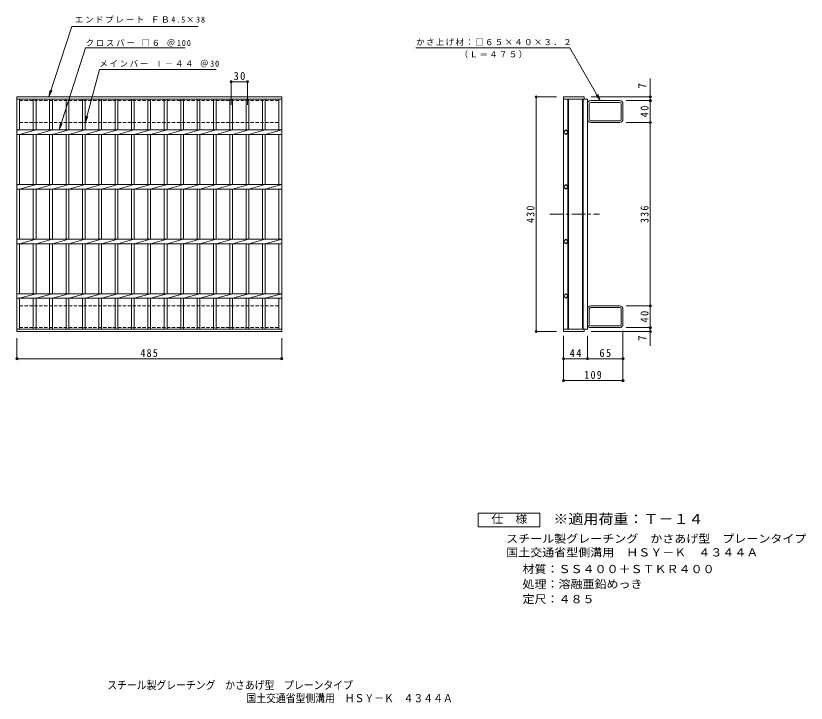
# Model space of a CAD drawing. Units: millimetres, scale not verified. Extents: x -596 to 851, y -688 to 572.
import ezdxf
from ezdxf.enums import TextEntityAlignment as Align

# ---------------------------------------------------------------- set-up
doc = ezdxf.new("R2010")
doc.units = ezdxf.units.MM
doc.header["$LTSCALE"] = 5
doc.header["$PDMODE"] = 32
doc.header["$PDSIZE"] = 4
doc.linetypes.add('CHAIN1', pattern=[8, 5, -1, 1, -1])
doc.linetypes.add('DASHED1', pattern=[1.8, 1.2, -0.6])
for name, color, linetype, lineweight in [('B-1', 2, 'Continuous', 9), ('B-2', 3, 'Continuous', 9), ('B-4', 7, 'Continuous', 9), ('B-5', 7, 'Continuous', 9), ('F-4_F-4ﾚｲﾔ', 2, 'Continuous', 9)]:
    doc.layers.add(name, color=color, linetype=linetype, lineweight=lineweight)
doc.layers.add('F-5_F-5ﾚｲﾔ', color=2, linetype='Continuous')
doc.styles.add('ＭＳ ゴシック', font='')
doc.styles.get('ＭＳ ゴシック').set_extended_font_data('MS Gothic')

msp = doc.modelspace()

# ---------------------------------------------------------------- linework, layer by layer
at = {"layer": 'B-1', "linetype": 'DASHED1'}
for p, q in [((-589.459, 416.119), (-114.459, 416.119)), ((-589.459, 376.119), (-589.459, 416.119)), ((-114.459, 416.119), (-114.459, 376.119)), ((-589.459, 376.119), (-114.459, 376.119)), ((-589.459, 40.119), (-589.459, 0.119)), ((-589.459, 40.119), (-114.459, 40.119)), ((-114.459, 0.119), (-114.459, 40.119)), ((-589.459, 0.119), (-114.459, 0.119))]:
    msp.add_line(p, q, dxfattribs=at)
at = {"layer": 'B-1'}
for p, q in [((450.72, 409.719), (450.72, 382.519)), ((453.92, 382.519), (453.92, 409.719)), ((509.32, 416.119), (457.12, 416.119)), ((509.32, 412.919), (457.12, 412.919)), ((512.52, 382.519), (512.52, 409.719)), ((515.72, 382.519), (515.72, 409.719)), ((457.12, 379.319), (509.32, 379.319)), ((509.32, 376.119), (457.12, 376.119)), ((450.72, 33.719), (450.72, 6.519)), ((453.92, 33.719), (453.92, 6.519)), ((509.32, 40.119), (457.12, 40.119)), ((457.12, 36.919), (509.32, 36.919)), ((512.52, 33.719), (512.52, 6.519)), ((515.72, 33.719), (515.72, 6.519)), ((509.32, 3.319), (457.12, 3.319)), ((509.32, 0.119), (457.12, 0.119))]:
    msp.add_line(p, q, dxfattribs=at)
for centre, radius, start, end in [((457.12, 409.719), 6.4, 90, 180), ((457.12, 409.719), 3.2, 90, 180), ((509.32, 409.719), 6.4, 0, 90), ((509.32, 409.719), 3.2, 0, 90), ((457.12, 382.519), 6.4, 180, 270), ((457.12, 382.519), 3.2, 180, 270), ((509.32, 382.519), 6.4, 270, 0), ((509.32, 382.519), 3.2, 270, 0), ((457.12, 33.719), 6.4, 90, 180), ((457.12, 33.719), 3.2, 90, 180), ((509.32, 33.719), 6.4, 0, 90), ((509.32, 33.719), 3.2, 0, 90), ((457.12, 6.519), 6.4, 180, 270), ((457.12, 6.519), 3.2, 180, 270), ((509.32, 6.519), 3.2, 270, 0), ((509.32, 6.519), 6.4, 270, 0)]:
    msp.add_arc(centre, radius, start, end, dxfattribs=at)
at = {"layer": 'B-2'}
for p, q in [((-594.459, -6.881), (-594.459, 423.119)), ((-594.459, 423.119), (-109.459, 423.119)), ((-109.459, 423.119), (-109.459, -6.881)), ((406.72, 423.119), (444.72, 423.119)), ((406.72, 423.119), (406.72, -6.881)), ((444.72, 423.119), (444.72, 418.619)), ((-594.459, 418.619), (-109.459, 418.619)), ((-589.459, 362.359), (-589.459, 418.619)), ((-564.459, 418.619), (-564.459, 362.359)), ((-559.459, 418.619), (-559.459, 362.359)), ((-534.459, 418.619), (-534.459, 362.359)), ((-529.459, 418.619), (-529.459, 362.359)), ((-504.46, 418.619), (-504.46, 362.359)), ((-499.459, 418.619), (-499.459, 362.359)), ((-474.459, 418.619), (-474.459, 362.359)), ((-469.46, 418.619), (-469.46, 362.359)), ((-444.459, 418.619), (-444.459, 362.359)), ((-439.459, 418.619), (-439.459, 362.359)), ((-414.458, 418.619), (-414.458, 362.359)), ((-409.459, 418.619), (-409.459, 362.359)), ((-384.459, 418.619), (-384.459, 362.359)), ((-379.46, 418.619), (-379.46, 362.359)), ((-354.459, 418.619), (-354.459, 362.359)), ((-349.46, 418.619), (-349.46, 362.359)), ((-324.459, 418.619), (-324.459, 362.359)), ((-319.459, 418.619), (-319.459, 362.359)), ((-294.459, 418.619), (-294.459, 362.359)), ((-289.459, 418.619), (-289.459, 362.359)), ((-264.459, 418.619), (-264.459, 362.359)), ((-259.459, 418.619), (-259.459, 362.359)), ((-234.459, 418.619), (-234.459, 362.359)), ((-229.46, 418.619), (-229.46, 362.359)), ((-204.459, 418.619), (-204.459, 362.359)), ((-199.459, 418.619), (-199.459, 362.359)), ((-174.459, 418.619), (-174.459, 362.359)), ((-169.459, 418.619), (-169.459, 362.359)), ((-144.459, 418.619), (-144.459, 362.359)), ((-139.46, 418.619), (-139.46, 362.359)), ((-114.459, 418.619), (-114.459, 362.359)), ((406.72, 418.619), (450.72, 418.619)), ((414.72, 418.619), (414.72, 358.604)), ((415.72, 418.619), (415.72, 258.119)), ((441.72, 418.619), (441.72, 258.119)), ((442.72, 418.619), (442.72, 258.119)), ((450.72, 418.619), (450.72, 258.119)), ((-589.459, 362.359), (-594.459, 361.359)), ((-594.459, 362.359), (-109.459, 362.359)), ((-559.459, 362.359), (-589.459, 353.879)), ((-529.459, 362.359), (-559.459, 353.879)), ((-499.459, 362.359), (-529.459, 353.879)), ((-469.46, 362.359), (-499.459, 353.879)), ((-439.459, 362.359), (-469.46, 353.879)), ((-409.459, 362.359), (-439.459, 353.879)), ((-379.459, 362.359), (-409.459, 353.879)), ((-349.459, 362.359), (-379.46, 353.879)), ((-319.459, 362.359), (-349.46, 353.879)), ((-289.459, 362.359), (-319.459, 353.879)), ((-259.459, 362.359), (-289.459, 353.879)), ((-229.46, 362.359), (-259.459, 353.879)), ((-199.459, 362.359), (-229.46, 353.879)), ((-169.459, 362.359), (-199.459, 353.879)), ((-139.459, 362.359), (-169.459, 353.879)), ((-109.459, 362.358), (-139.46, 353.879)), ((406.72, 358.119), (410.963, 362.361)), ((410.963, 362.361), (415.206, 358.119)), ((-594.459, 353.879), (-109.459, 353.879)), ((-589.459, 262.359), (-589.459, 353.879)), ((-564.459, 353.879), (-564.459, 262.359)), ((-559.459, 353.879), (-559.459, 262.359)), ((-534.459, 353.879), (-534.459, 262.359)), ((-529.459, 353.879), (-529.459, 262.359)), ((-504.46, 353.879), (-504.46, 262.359)), ((-499.459, 353.879), (-499.459, 262.359)), ((-474.459, 353.879), (-474.459, 262.359)), ((-469.46, 353.879), (-469.46, 262.359)), ((-444.459, 353.879), (-444.459, 262.359)), ((-439.459, 353.879), (-439.459, 262.359)), ((-414.458, 353.879), (-414.458, 262.359)), ((-409.459, 353.879), (-409.459, 262.359)), ((-384.459, 353.879), (-384.459, 262.359)), ((-379.46, 353.879), (-379.46, 262.359)), ((-354.459, 353.879), (-354.459, 262.359)), ((-349.46, 353.879), (-349.46, 262.359)), ((-324.459, 353.879), (-324.459, 262.359)), ((-319.459, 353.879), (-319.459, 262.359)), ((-294.459, 353.879), (-294.459, 262.359)), ((-289.459, 353.879), (-289.459, 262.359)), ((-264.459, 353.879), (-264.459, 262.359)), ((-259.459, 353.879), (-259.459, 262.359)), ((-234.459, 353.879), (-234.459, 262.359)), ((-229.46, 353.879), (-229.46, 262.359)), ((-204.459, 353.879), (-204.459, 262.359)), ((-199.459, 353.879), (-199.459, 262.359)), ((-174.459, 353.879), (-174.459, 262.359)), ((-169.459, 353.879), (-169.459, 262.359)), ((-144.459, 353.879), (-144.459, 262.359)), ((-139.46, 353.879), (-139.46, 262.359)), ((-114.459, 353.879), (-114.459, 262.359)), ((410.963, 353.876), (406.72, 358.119)), ((415.206, 358.119), (410.963, 353.876)), ((414.72, 357.633), (414.72, 258.604)), ((-589.459, 262.359), (-594.459, 261.359)), ((-594.459, 262.359), (-109.459, 262.359)), ((-559.459, 262.359), (-589.459, 253.879)), ((-529.459, 262.359), (-559.459, 253.879)), ((-499.459, 262.359), (-529.459, 253.879)), ((-469.46, 262.359), (-499.459, 253.879)), ((-439.459, 262.359), (-469.46, 253.879)), ((-409.459, 262.359), (-439.459, 253.879)), ((-379.459, 262.359), (-409.459, 253.879)), ((-349.459, 262.359), (-379.46, 253.879)), ((-319.459, 262.359), (-349.46, 253.879)), ((-289.459, 262.359), (-319.459, 253.879)), ((-259.459, 262.359), (-289.459, 253.879)), ((-229.46, 262.359), (-259.459, 253.879)), ((-199.459, 262.359), (-229.46, 253.879)), ((-169.459, 262.359), (-199.459, 253.879)), ((-139.459, 262.359), (-169.459, 253.879)), ((-109.459, 262.359), (-139.46, 253.879)), ((406.72, 258.119), (410.963, 262.361)), ((410.963, 262.361), (415.206, 258.119)), ((-594.459, 253.879), (-109.459, 253.879)), ((-589.459, 162.358), (-589.459, 253.879)), ((-564.459, 253.879), (-564.459, 162.358)), ((-559.459, 253.879), (-559.459, 162.358)), ((-534.459, 253.879), (-534.459, 162.358)), ((-529.459, 253.879), (-529.459, 162.358)), ((-504.46, 253.879), (-504.46, 162.358)), ((-499.459, 253.879), (-499.459, 162.358)), ((-474.459, 253.879), (-474.459, 162.358)), ((-469.46, 253.879), (-469.46, 162.358)), ((-444.459, 253.879), (-444.459, 162.358)), ((-439.459, 253.879), (-439.459, 162.358)), ((-414.458, 253.879), (-414.458, 162.358)), ((-409.459, 253.879), (-409.459, 162.358)), ((-384.459, 253.879), (-384.459, 162.358)), ((-379.46, 253.879), (-379.46, 162.358)), ((-354.459, 253.879), (-354.459, 162.358)), ((-349.46, 253.879), (-349.46, 162.358)), ((-324.459, 253.879), (-324.459, 162.358)), ((-319.459, 253.879), (-319.459, 162.358)), ((-294.459, 253.879), (-294.459, 162.358)), ((-289.459, 253.879), (-289.459, 162.358)), ((-264.459, 253.879), (-264.459, 162.358)), ((-259.459, 253.879), (-259.459, 162.358)), ((-234.459, 253.879), (-234.459, 162.358)), ((-229.46, 253.879), (-229.46, 162.358)), ((-204.459, 253.879), (-204.459, 162.358)), ((-199.459, 253.879), (-199.459, 162.358)), ((-174.459, 253.879), (-174.459, 162.358)), ((-169.459, 253.879), (-169.459, 162.358)), ((-144.459, 253.879), (-144.459, 162.358)), ((-139.46, 253.879), (-139.46, 162.358)), ((-114.459, 253.879), (-114.459, 162.358)), ((410.963, 253.876), (406.72, 258.119)), ((415.206, 258.119), (410.963, 253.876)), ((414.72, 158.604), (414.72, 257.634)), ((415.72, -2.381), (415.72, 258.119)), ((441.72, -2.381), (441.72, 258.119)), ((442.72, -2.381), (442.72, 258.119)), ((450.72, -2.381), (450.72, 258.119)), ((-594.459, 162.358), (-109.459, 162.358)), ((-589.459, 162.358), (-594.459, 161.358)), ((-559.459, 162.358), (-589.459, 153.879)), ((-529.459, 162.358), (-559.459, 153.879)), ((-499.459, 162.358), (-529.459, 153.879)), ((-469.46, 162.358), (-499.459, 153.879)), ((-439.459, 162.358), (-469.46, 153.879)), ((-409.459, 162.358), (-439.459, 153.879)), ((-379.459, 162.358), (-409.459, 153.879)), ((-349.459, 162.358), (-379.46, 153.879)), ((-319.459, 162.358), (-349.46, 153.879)), ((-289.459, 162.358), (-319.459, 153.879)), ((-259.459, 162.358), (-289.459, 153.879)), ((-229.46, 162.358), (-259.459, 153.879)), ((-199.459, 162.358), (-229.46, 153.879)), ((-169.459, 162.358), (-199.459, 153.879)), ((-139.459, 162.358), (-169.459, 153.879)), ((-109.459, 162.358), (-139.46, 153.879)), ((406.72, 158.119), (410.963, 162.361)), ((410.963, 162.361), (415.206, 158.119)), ((-594.459, 153.878), (-109.459, 153.878)), ((-589.459, 62.358), (-589.459, 153.878)), ((-564.459, 153.878), (-564.459, 62.358)), ((-559.459, 153.878), (-559.459, 62.358)), ((-534.459, 153.878), (-534.459, 62.358)), ((-529.459, 153.878), (-529.459, 62.358)), ((-504.46, 153.878), (-504.46, 62.358)), ((-499.459, 153.878), (-499.459, 62.358)), ((-474.459, 153.878), (-474.459, 62.358)), ((-469.46, 153.878), (-469.46, 62.358)), ((-444.459, 153.878), (-444.459, 62.358)), ((-439.459, 153.878), (-439.459, 62.358)), ((-414.458, 153.878), (-414.458, 62.358)), ((-409.459, 153.878), (-409.459, 62.358)), ((-384.459, 153.878), (-384.459, 62.358)), ((-379.46, 153.878), (-379.46, 62.358)), ((-354.459, 153.878), (-354.459, 62.358)), ((-349.46, 153.878), (-349.46, 62.358)), ((-324.459, 153.878), (-324.459, 62.358)), ((-319.459, 153.878), (-319.459, 62.358)), ((-294.459, 153.878), (-294.459, 62.358)), ((-289.459, 153.878), (-289.459, 62.358)), ((-264.459, 153.878), (-264.459, 62.358)), ((-259.459, 153.878), (-259.459, 62.358)), ((-234.459, 153.878), (-234.459, 62.358)), ((-229.46, 153.878), (-229.46, 62.358)), ((-204.459, 153.878), (-204.459, 62.358)), ((-199.459, 153.878), (-199.459, 62.358)), ((-174.459, 153.878), (-174.459, 62.358)), ((-169.459, 153.878), (-169.459, 62.358)), ((-144.459, 153.878), (-144.459, 62.358)), ((-139.46, 153.878), (-139.46, 62.358)), ((-114.459, 153.878), (-114.459, 62.358)), ((410.963, 153.876), (406.72, 158.119)), ((415.206, 158.119), (410.963, 153.876)), ((414.72, 58.604), (414.72, 157.634)), ((-589.459, 62.358), (-594.459, 61.358)), ((-594.459, 62.358), (-109.459, 62.358)), ((-559.459, 62.358), (-589.459, 53.878)), ((-529.459, 62.358), (-559.459, 53.878)), ((-499.459, 62.358), (-529.459, 53.878)), ((-469.46, 62.358), (-499.459, 53.878)), ((-439.459, 62.358), (-469.46, 53.878)), ((-409.459, 62.358), (-439.459, 53.878)), ((-379.459, 62.358), (-409.459, 53.878)), ((-349.459, 62.358), (-379.46, 53.878)), ((-319.459, 62.358), (-349.46, 53.878)), ((-289.459, 62.358), (-319.459, 53.878)), ((-259.459, 62.358), (-289.459, 53.878)), ((-229.46, 62.358), (-259.459, 53.878)), ((-199.459, 62.358), (-229.46, 53.878)), ((-169.459, 62.358), (-199.459, 53.878)), ((-139.459, 62.358), (-169.459, 53.878)), ((-109.459, 62.358), (-139.46, 53.878)), ((406.72, 58.119), (410.963, 62.361)), ((410.963, 53.876), (406.72, 58.119)), ((410.963, 62.361), (415.206, 58.119)), ((415.206, 58.119), (410.963, 53.876)), ((-594.459, 53.878), (-109.459, 53.878)), ((-589.459, -2.381), (-589.459, 53.878)), ((-564.459, 53.878), (-564.459, -2.381)), ((-559.459, 53.878), (-559.459, -2.381)), ((-534.459, 53.878), (-534.459, -2.381)), ((-529.459, 53.878), (-529.459, -2.381)), ((-504.46, 53.878), (-504.46, -2.381)), ((-499.459, 53.878), (-499.459, -2.381)), ((-474.459, 53.878), (-474.459, -2.381)), ((-469.46, 53.878), (-469.46, -2.381)), ((-444.459, 53.878), (-444.459, -2.381)), ((-439.459, 53.878), (-439.459, -2.381)), ((-414.458, 53.878), (-414.458, -2.381)), ((-409.459, 53.878), (-409.459, -2.381)), ((-384.459, 53.878), (-384.459, -2.381)), ((-379.46, 53.878), (-379.46, -2.381)), ((-354.459, 53.878), (-354.459, -2.381)), ((-349.46, 53.878), (-349.46, -2.381)), ((-324.459, 53.878), (-324.459, -2.381)), ((-319.459, 53.878), (-319.459, -2.381)), ((-294.459, 53.878), (-294.459, -2.381)), ((-289.459, 53.878), (-289.459, -2.381)), ((-264.459, 53.878), (-264.459, -2.381)), ((-259.459, 53.878), (-259.459, -2.381)), ((-234.459, 53.878), (-234.459, -2.381)), ((-229.46, 53.878), (-229.46, -2.381)), ((-204.459, 53.878), (-204.459, -2.381)), ((-199.459, 53.878), (-199.459, -2.381)), ((-174.459, 53.878), (-174.459, -2.381)), ((-169.459, 53.878), (-169.459, -2.381)), ((-144.459, 53.878), (-144.459, -2.381)), ((-139.46, 53.878), (-139.46, -2.381)), ((-114.459, 53.878), (-114.459, -2.381)), ((414.72, -2.381), (414.72, 57.634)), ((-109.459, -2.381), (-594.459, -2.381)), ((-109.459, -6.881), (-594.459, -6.881)), ((406.72, -2.381), (450.72, -2.381)), ((406.72, -6.881), (444.72, -6.881)), ((444.72, -6.881), (444.72, -2.381))]:
    msp.add_line(p, q, dxfattribs=at)
at = {"layer": 'B-2', "linetype": 'CHAIN1'}
msp.add_line((381.904, 208.119), (472.909, 208.119), dxfattribs=at)
at = {"layer": 'B-4'}
for p, q in [((-201.959, 408.178), (-201.959, 452.167)), ((-201.959, 450.667), (-171.959, 450.667)), ((-171.959, 408.178), (-171.959, 452.167)), ((565.72, -33.462), (565.72, 456.591)), ((394.22, 423.119), (355.22, 423.119)), ((356.72, -6.881), (356.72, 423.119)), ((457.22, 423.119), (567.22, 423.119)), ((521.82, 416.119), (567.22, 416.119)), ((521.82, 376.119), (567.22, 376.119)), ((521.82, 40.119), (567.22, 40.119)), ((521.82, 0.119), (567.22, 0.119)), ((394.22, -6.881), (355.22, -6.881)), ((457.22, -6.881), (567.22, -6.881)), ((515.72, -5.981), (515.72, -98.381)), ((-594.459, -19.381), (-594.459, -58.381)), ((-109.459, -19.381), (-109.459, -58.381)), ((406.72, -14.881), (406.72, -98.381)), ((450.72, -14.881), (450.72, -58.381)), ((-594.459, -56.881), (-109.459, -56.881)), ((406.72, -56.881), (515.72, -56.881)), ((406.72, -96.881), (515.72, -96.881))]:
    msp.add_line(p, q, dxfattribs=at)
for p in [(-201.959, 450.667), (-171.959, 450.667), (356.72, 423.119), (565.72, 423.119), (565.72, 416.119), (565.72, 376.119), (565.72, 40.119), (565.72, 0.119), (356.72, -6.881), (565.72, -6.881), (-594.459, -56.881), (-109.459, -56.881), (406.72, -56.881), (450.72, -56.881), (515.72, -56.881), (406.72, -96.881), (515.72, -96.881)]:
    msp.add_point(p, dxfattribs=at)
at = {"layer": 'B-5'}
for p, q in [((-516.96, 362.359), (-468.525, 513.119)), ((-468.525, 513.119), (-286.025, 513.119)), ((136.104, 513.119), (418.226, 513.119)), ((474.23, 416.119), (418.226, 513.119)), ((-469.46, 375.489), (-443.3, 473.119)), ((-443.3, 473.119), (-229.43, 473.119)), ((-535.695, 423.119), (-533.393, 435.405)), ((-535.695, 423.119), (-530.291, 434.39)), ((474.23, 416.119), (466.62, 426.036)), ((474.23, 416.119), (469.446, 427.667)), ((-469.46, 375.489), (-467.828, 387.882)), ((-469.46, 375.489), (-464.676, 387.037)), ((-516.96, 362.359), (-514.722, 374.657)), ((-516.96, 362.359), (-511.615, 373.659))]:
    msp.add_line(p, q, dxfattribs=at)
msp.add_lwpolyline([(-535.695, 423.119), (-493.624, 551.711), (-262.122, 551.711)], dxfattribs=at)
at = {"layer": 'F-4_F-4ﾚｲﾔ'}
msp.add_lwpolyline([(250.757, -365.121), (250.757, -340.12), (363.257, -340.12), (363.257, -365.121)], close=True, dxfattribs=at)

# ---------------------------------------------------------------- texts
at = {"layer": 'B-4', "color": 2, "style": 'ＭＳ ゴシック'}
for p in [(562.72, 438.233), (562.72, -24.011)]:
    msp.add_text('7', height=14.66, rotation=90, dxfattribs=at).set_placement(p, align=Align.BOTTOM_LEFT)
at = {"layer": 'B-4', "color": 2, "char_height": 14.66, "attachment_point": 7, "style": 'ＭＳ ゴシック'}
for s, insert in [('\\T1.27;\\W0.95;30', (-197.584, 453.667)), ('\\T1.27;\\W0.9;485', (-368.209, -53.881)), ('\\T1.27;\\W0.95;44', (418.095, -53.881)), ('\\T1.27;\\W0.95;65', (472.595, -53.881)), ('\\T1.27;\\W0.9;109', (444.97, -93.881))]:
    msp.add_mtext(s, dxfattribs=dict(at, insert=insert))
at = {"layer": 'B-4', "color": 2, "char_height": 14.66, "attachment_point": 7, "rotation": 90, "style": 'ＭＳ ゴシック'}
for s, insert in [('\\T1.27;\\W0.95;40', (562.72, 385.494)), ('\\T1.27;\\W0.9;430', (353.72, 191.869)), ('\\T1.27;\\W0.9;336', (562.72, 191.869)), ('\\T1.27;\\W0.95;40', (562.72, 9.494))]:
    msp.add_mtext(s, dxfattribs=dict(at, insert=insert))
at = {"layer": 'B-5', "char_height": 11, "attachment_point": 7, "style": 'ＭＳ ゴシック'}
for s, insert in [('\\T1.21;エンドプレート\\~ＦＢ4.5×38', (-488.372, 558.425)), ('\\T1.21;クロスバー\\~□６\\~＠100', (-468.525, 515.18)), ('\\T1.17;かさ上げ材：□６５×４０×３．２', (136.905, 516.563)), ('\\T1.17;（Ｌ＝４７５）', (216.653, 493.899)), ('\\T1.2;メインバー\\~Ⅰ－４４\\~＠30', (-443.3, 477.28))]:
    msp.add_mtext(s, dxfattribs=dict(at, insert=insert))
at = {"layer": 'F-4_F-4ﾚｲﾔ', "style": 'ＭＳ ゴシック', "width": 1.1}
for s, p in [('仕\u3000様', (274.507, -362.621)), ('スチール製グレーチング\u3000かさあげ型\u3000プレーンタイプ', (301.801, -398.461)), ('国土交通省型側溝用\u3000ＨＳＹ－Ｋ\u3000４３４４Ａ', (301.801, -423.605)), ('材質：ＳＳ４００＋ＳＴＫＲ４００', (331.658, -454.166)), ('処理：溶融亜鉛めっき', (331.658, -481.667)), ('定尺：４８５', (331.658, -509.167))]:
    msp.add_text(s, height=14.66, dxfattribs=at).set_placement(p, align=Align.BOTTOM_LEFT)
at = {"layer": 'F-5_F-5ﾚｲﾔ', "color": 3, "style": 'ＭＳ ゴシック', "width": 1.1}
msp.add_text('※適用荷重：Ｔ－１４', height=18.33, dxfattribs=at).set_placement((388.257, -365.121), align=Align.BOTTOM_LEFT)
at = {"layer": 'F-5_F-5ﾚｲﾔ', "style": 'ＭＳ ゴシック', "width": 0.9}
for s, p in [('スチール製グレーチング\u3000かさあげ型\u3000プレーンタイプ', (-428.846, -666.766)), ('国土交通省型側溝用\u3000ＨＳＹ－Ｋ\u3000４３４４Ａ', (-173.98, -690.751))]:
    msp.add_text(s, height=14.66, dxfattribs=at).set_placement(p, align=Align.BOTTOM_LEFT)

doc.saveas('drawing.dxf')
